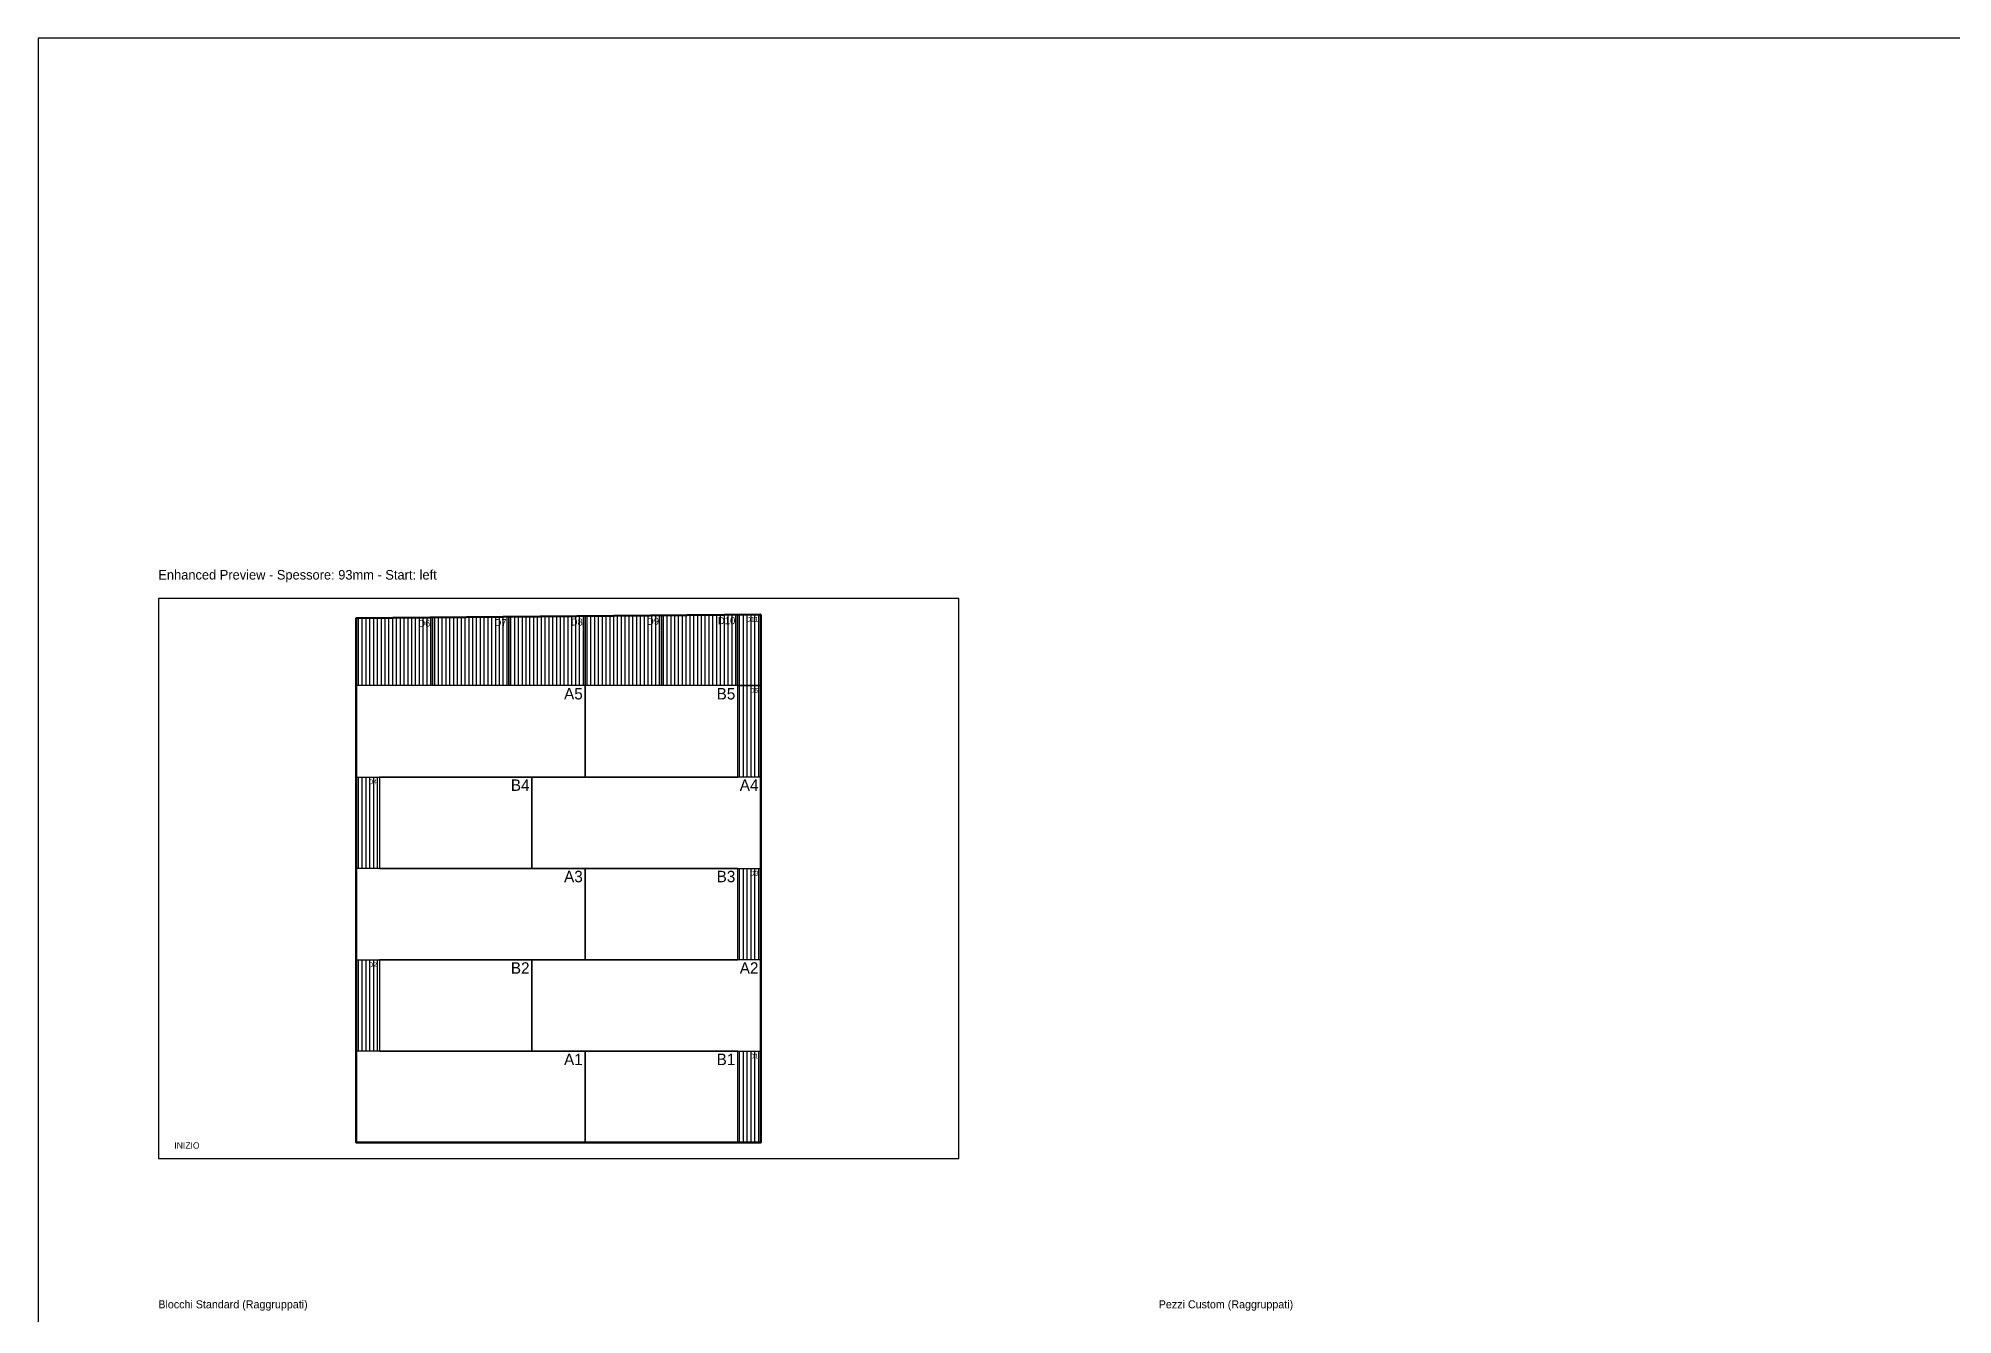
# Model space of a CAD drawing. Header units: metres. Extents: x 0 to 4200, y 0 to 3200.
# Drawn here: x 0 to 2392, y 1605 to 3200 of the extents above; entities that cross this region are included whole.
import ezdxf
from ezdxf.enums import TextEntityAlignment as Align

# ---------------------------------------------------------------- set-up
doc = ezdxf.new("R2010")
doc.units = ezdxf.units.M
for name, color, linetype in [('STEP5_FRAME', 8, 'Continuous'), ('STEP5_HEADER', 7, 'Continuous'), ('STEP5_PREVIEW_BLOCKS', 253, 'Continuous'), ('STEP5_PREVIEW_BORDER', 8, 'Continuous'), ('STEP5_PREVIEW_CUSTOM', 6, 'Continuous'), ('STEP5_PREVIEW_LABELS', 1, 'Continuous'), ('STEP5_PREVIEW_WALL', 5, 'Continuous'), ('STEP5_TABLE_CUSTOM', 7, 'Continuous'), ('STEP5_TABLE_STD', 7, 'Continuous')]:
    doc.layers.add(name, color=color, linetype=linetype)

msp = doc.modelspace()

# ---------------------------------------------------------------- hatches: boundary and pattern name
at = {"layer": 'STEP5_PREVIEW_CUSTOM'}
h = msp.add_hatch(dxfattribs=at)
h.set_pattern_fill('ANSI31', scale=1.5, angle=45)
h.paths.add_polyline_path([(397.3, 2391.1), (397.3, 2475.4), (492.6, 2476.3), (492.6, 2391.1), (397.3, 2391.1)])
h = msp.add_hatch(dxfattribs=at)
h.set_pattern_fill('ANSI31', scale=1.5, angle=45)
h.paths.add_polyline_path([(492.6, 2391.1), (492.6, 2476.3), (587.9, 2477.1), (587.9, 2391.1), (492.6, 2391.1)])
h = msp.add_hatch(dxfattribs=at)
h.set_pattern_fill('ANSI31', scale=1.5, angle=45)
h.paths.add_polyline_path([(587.9, 2391.1), (587.9, 2477.1), (683.2, 2478), (683.2, 2391.1), (587.9, 2391.1)])
h = msp.add_hatch(dxfattribs=at)
h.set_pattern_fill('ANSI31', scale=1.5, angle=45)
h.paths.add_polyline_path([(683.2, 2391.1), (683.2, 2478), (778.5, 2478.9), (778.5, 2391.1), (683.2, 2391.1)])
h = msp.add_hatch(dxfattribs=at)
h.set_pattern_fill('ANSI31', scale=1.5, angle=45)
h.paths.add_polyline_path([(778.5, 2391.1), (778.5, 2478.9), (873.8, 2479.7), (873.8, 2391.1), (778.5, 2391.1)])
h = msp.add_hatch(dxfattribs=at)
h.set_pattern_fill('ANSI31', scale=1.5, angle=45)
h.paths.add_polyline_path([(873.8, 2391.1), (873.8, 2479.7), (899.3, 2480), (902.7, 2480), (902.7, 2391.1), (873.8, 2391.1)])
h = msp.add_hatch(dxfattribs=at)
h.set_pattern_fill('ANSI31', scale=1.5, angle=45)
h.paths.add_polyline_path([(902.7, 2391.1), (902.7, 2276.9), (873.9, 2276.9), (873.9, 2391.1), (902.7, 2391.1)])
h = msp.add_hatch(dxfattribs=at)
h.set_pattern_fill('ANSI31', scale=1.5, angle=45)
h.paths.add_polyline_path([(426.2, 2162.7), (397.4, 2162.7), (397.4, 2276.9), (426.2, 2276.9), (426.2, 2162.7)])
h = msp.add_hatch(dxfattribs=at)
h.set_pattern_fill('ANSI31', scale=1.5, angle=45)
h.paths.add_polyline_path([(902.7, 2162.7), (902.7, 2048.4), (873.9, 2048.4), (873.9, 2162.7), (902.7, 2162.7)])
h = msp.add_hatch(dxfattribs=at)
h.set_pattern_fill('ANSI31', scale=1.5, angle=45)
h.paths.add_polyline_path([(426.2, 1934.2), (397.4, 1934.2), (397.4, 2048.4), (426.2, 2048.4), (426.2, 1934.2)])
h = msp.add_hatch(dxfattribs=at)
h.set_pattern_fill('ANSI31', scale=1.5, angle=45)
h.paths.add_polyline_path([(873.9, 1934.2), (902.7, 1934.2), (902.7, 1820), (873.9, 1820), (873.9, 1934.2)])

# ---------------------------------------------------------------- linework, layer by layer
at = {"layer": 'STEP5_FRAME', "lineweight": 25}
msp.add_lwpolyline([(0, 0), (4200, 0), (4200, 3200), (0, 3200), (0, 0)], close=True, dxfattribs=at)
at = {"layer": 'STEP5_PREVIEW_BLOCKS', "lineweight": 25}
for points in [[(397.4, 2276.9), (683.3, 2276.9), (683.3, 2391.1), (397.4, 2391.1), (397.4, 2276.9)], [(683.3, 2276.9), (873.9, 2276.9), (873.9, 2391.1), (683.3, 2391.1), (683.3, 2276.9)], [(426.2, 2162.7), (616.8, 2162.7), (616.8, 2276.9), (426.2, 2276.9), (426.2, 2162.7)], [(616.8, 2162.7), (902.8, 2162.7), (902.8, 2276.9), (616.8, 2276.9), (616.8, 2162.7)], [(397.4, 2048.4), (683.3, 2048.4), (683.3, 2162.7), (397.4, 2162.7), (397.4, 2048.4)], [(683.3, 2048.4), (873.9, 2048.4), (873.9, 2162.7), (683.3, 2162.7), (683.3, 2048.4)], [(426.2, 1934.2), (616.8, 1934.2), (616.8, 2048.4), (426.2, 2048.4), (426.2, 1934.2)], [(616.8, 1934.2), (902.8, 1934.2), (902.8, 2048.4), (616.8, 2048.4), (616.8, 1934.2)], [(397.4, 1820), (683.3, 1820), (683.3, 1934.2), (397.4, 1934.2), (397.4, 1820)], [(683.3, 1820), (873.9, 1820), (873.9, 1934.2), (683.3, 1934.2), (683.3, 1820)]]:
    msp.add_lwpolyline(points, close=True, dxfattribs=at)
at = {"layer": 'STEP5_PREVIEW_BORDER'}
msp.add_lwpolyline([(150, 1800), (1150, 1800), (1150, 2500), (150, 2500), (150, 1800)], dxfattribs=at)
at = {"layer": 'STEP5_PREVIEW_CUSTOM', "color": 6, "lineweight": 30}
for points in [[(397.3, 2391.1), (397.3, 2475.4), (492.6, 2476.3), (492.6, 2391.1), (397.3, 2391.1)], [(492.6, 2391.1), (492.6, 2476.3), (587.9, 2477.1), (587.9, 2391.1), (492.6, 2391.1)], [(587.9, 2391.1), (587.9, 2477.1), (683.2, 2478), (683.2, 2391.1), (587.9, 2391.1)], [(683.2, 2391.1), (683.2, 2478), (778.5, 2478.9), (778.5, 2391.1), (683.2, 2391.1)], [(778.5, 2391.1), (778.5, 2478.9), (873.8, 2479.7), (873.8, 2391.1), (778.5, 2391.1)], [(873.8, 2391.1), (873.8, 2479.7), (899.3, 2480), (902.7, 2480), (902.7, 2391.1), (873.8, 2391.1)], [(902.7, 2391.1), (902.7, 2276.9), (873.9, 2276.9), (873.9, 2391.1), (902.7, 2391.1)], [(426.2, 2162.7), (397.4, 2162.7), (397.4, 2276.9), (426.2, 2276.9), (426.2, 2162.7)], [(902.7, 2162.7), (902.7, 2048.4), (873.9, 2048.4), (873.9, 2162.7), (902.7, 2162.7)], [(426.2, 1934.2), (397.4, 1934.2), (397.4, 2048.4), (426.2, 2048.4), (426.2, 1934.2)], [(873.9, 1934.2), (902.7, 1934.2), (902.7, 1820), (873.9, 1820), (873.9, 1934.2)]]:
    msp.add_lwpolyline(points, close=True, dxfattribs=at)
at = {"layer": 'STEP5_PREVIEW_WALL', "color": 5, "lineweight": 60}
msp.add_lwpolyline([(902.7, 2480), (902.7, 1820), (397.3, 1820), (397.3, 2475.4), (902.7, 2480)], close=True, dxfattribs=at)

# ---------------------------------------------------------------- texts
at = {"layer": 'STEP5_HEADER', "color": 3}
msp.add_text('Enhanced Preview - Spessore: 93mm - Start: left', height=12, dxfattribs=at).set_placement((150, 2520), align=Align.BOTTOM_LEFT)
at = {"layer": 'STEP5_PREVIEW_LABELS', "color": 1}
for s, height, p in [('D6', 8.52, (489.7, 2473.3)), ('D7', 8.61, (585, 2474.2)), ('D8', 8.68, (680.3, 2474.9)), ('D9', 8.77, (775.6, 2475.8)), ('D10', 8.86, (870.9, 2476.7)), ('D11', 6, (899.8, 2477)), ('A5', 14.28, (680.3, 2388.1)), ('B5', 14.28, (870.9, 2388.1)), ('D5', 6, (899.8, 2388.1)), ('D4', 6, (423.2, 2273.9)), ('B4', 14.28, (613.8, 2273.9)), ('A4', 14.28, (899.8, 2273.9)), ('A3', 14.28, (680.3, 2159.7)), ('B3', 14.28, (870.9, 2159.7)), ('D3', 6, (899.8, 2159.7)), ('D2', 6, (423.2, 2045.4)), ('B2', 14.28, (613.8, 2045.4)), ('A2', 14.28, (899.8, 2045.4)), ('A1', 14.28, (680.3, 1931.2)), ('B1', 14.28, (870.9, 1931.2)), ('D1', 6, (899.8, 1931.2))]:
    msp.add_text(s, height=height, dxfattribs=at).set_placement(p, align=Align.TOP_RIGHT)
msp.add_text('INIZIO', height=8, dxfattribs=at).set_placement((170, 1810), align=Align.BOTTOM_LEFT)
at = {"layer": 'STEP5_TABLE_CUSTOM'}
msp.add_text('Pezzi Custom (Raggruppati)', height=10, dxfattribs=at).set_placement((1400, 1610), align=Align.BOTTOM_LEFT)
at = {"layer": 'STEP5_TABLE_STD'}
msp.add_text('Blocchi Standard (Raggruppati)', height=10, dxfattribs=at).set_placement((150, 1610), align=Align.BOTTOM_LEFT)

doc.saveas('drawing.dxf')
